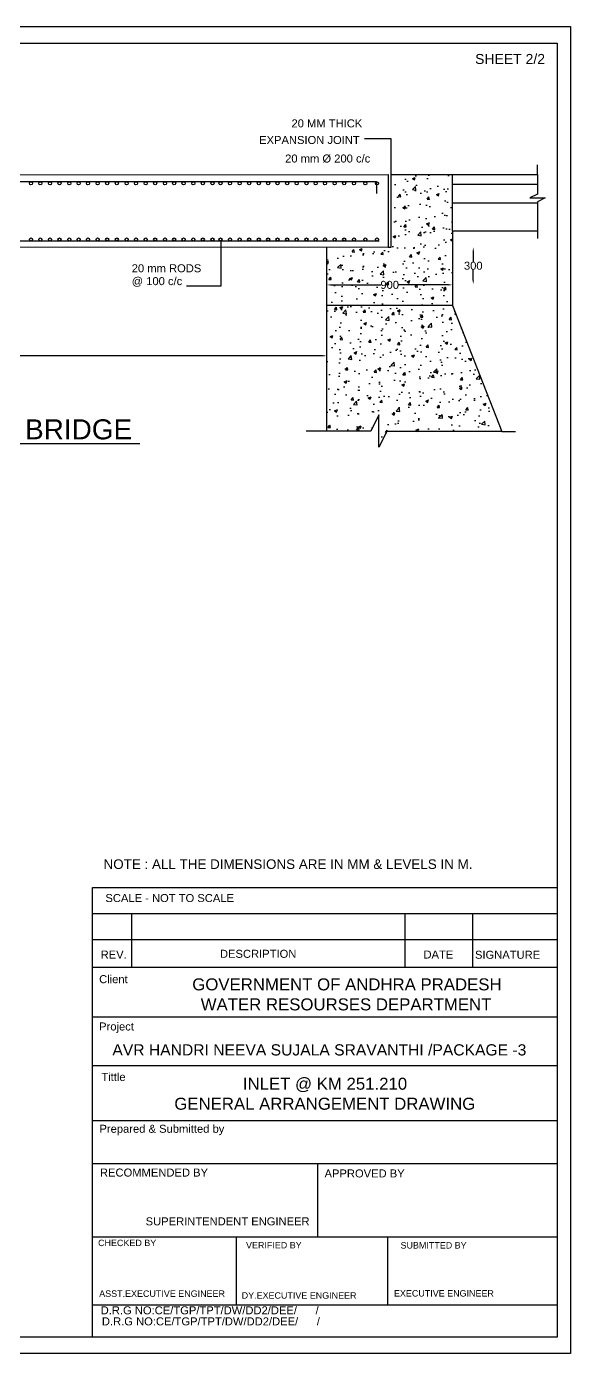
# Model space of a CAD drawing. Header units: inches. Extents: x 38368 to 43665, y -87 to 3229.
# Drawn here: x 42306 to 43665, y -87 to 3229 of the extents above; entities that cross this region are included whole.
import ezdxf

# ---------------------------------------------------------------- set-up
doc = ezdxf.new("R2010")
doc.units = ezdxf.units.IN
doc.header["$MEASUREMENT"] = 0
doc.layers.add('DIMENSIONS', color=255, linetype='Continuous')
doc.layers.add('TEXT', color=1, linetype='Continuous')
doc.styles.get("Standard").update_dxf_attribs({"font": 'arial.ttf', "height": 20})
doc.dimstyles.get("Standard").update_dxf_attribs({"dimtxt": 20, "dimasz": 10, "dimexe": 0.18, "dimexo": 0.0625, "dimgap": 0.09, "dimtad": 0, "dimtih": 1, "dimtoh": 1, "dimdec": 4, "dimzin": 0, "dimdsep": 46, "dimtxsty": 'Standard', "dimcen": 0.09, "dimse1": 1, "dimse2": 1, "dimadec": 0, "dimazin": 0, "dimtfac": 1, "dimtdec": 4, "dimtofl": 0, "dimtmove": 0, "dimatfit": 3, "dimfxl": 1, "dimtolj": 1, "dimtzin": 0, "dimarcsym": 0})

# ---------------------------------------------------------------- blocks, each defined once
blk = doc.blocks.new('*D21')
at = {"layer": 'Defpoints', "color": 0, "transparency": 16777216}
for p in [(43217, 2677.4), (43217, 2584.8), (43422.5, 2584.8)]:
    blk.add_point(p, dxfattribs=at)
at = {"layer": 'DIMENSIONS', "color": 0, "lineweight": -2, "transparency": 16777216}
for p, q in [((43422.5, 2667.4), (43422.5, 2641.5)), ((43422.5, 2594.8), (43422.5, 2620.8))]:
    blk.add_line(p, q, dxfattribs=at)
at = {"layer": 'DIMENSIONS', "color": 0, "transparency": 16777216}
for points in [[(43420.8, 2667.4), (43424.1, 2667.4), (43422.5, 2677.4)], [(43420.8, 2594.8), (43424.1, 2594.8), (43422.5, 2584.8)]]:
    blk.add_solid(points, dxfattribs=at)
at = {"layer": 'DIMENSIONS', "color": 0, "transparency": 16777216, "insert": (43422.5, 2631.1), "char_height": 20, "attachment_point": 5}
blk.add_mtext('\\A1;300', dxfattribs=at)
blk = doc.blocks.new('*D22')
at = {"layer": 'Defpoints', "color": 0, "transparency": 16777216}
for p in [(43370.9, 2591), (43056.4, 2583.8), (43370.9, 2583.3)]:
    blk.add_point(p, dxfattribs=at)
at = {"layer": 'DIMENSIONS', "color": 0, "lineweight": -2, "transparency": 16777216}
for p, q in [((43066.4, 2583.3), (43191.5, 2583.3)), ((43360.9, 2583.3), (43235.8, 2583.3))]:
    blk.add_line(p, q, dxfattribs=at)
at = {"layer": 'DIMENSIONS', "color": 0, "transparency": 16777216}
for points in [[(43066.4, 2585), (43066.4, 2581.6), (43056.4, 2583.3)], [(43360.9, 2585), (43360.9, 2581.6), (43370.9, 2583.3)]]:
    blk.add_solid(points, dxfattribs=at)
at = {"layer": 'DIMENSIONS', "color": 0, "transparency": 16777216, "insert": (43213.6, 2583.3), "char_height": 20, "attachment_point": 5}
blk.add_mtext('\\A1;900', dxfattribs=at)
blk = doc.blocks.new('*D23')
at = {"layer": 'Defpoints', "color": 0, "transparency": 16777216}
for p in [(40875.5, 2406.2), (43056.4, 2406.2), (43056.4, 2406.2)]:
    blk.add_point(p, dxfattribs=at)
at = {"layer": 'DIMENSIONS', "color": 0, "lineweight": -2, "transparency": 16777216}
for p, q in [((40885.5, 2406.2), (41936.1, 2406.2)), ((43046.4, 2406.2), (41995.8, 2406.2))]:
    blk.add_line(p, q, dxfattribs=at)
at = {"layer": 'DIMENSIONS', "color": 0, "transparency": 16777216}
for points in [[(40885.5, 2407.9), (40885.5, 2404.5), (40875.5, 2406.2)], [(43046.4, 2407.9), (43046.4, 2404.5), (43056.4, 2406.2)]]:
    blk.add_solid(points, dxfattribs=at)
at = {"layer": 'DIMENSIONS', "color": 0, "transparency": 16777216, "insert": (41965.9, 2406.2), "char_height": 20, "attachment_point": 5}
blk.add_mtext('\\A1;7600', dxfattribs=at)

msp = doc.modelspace()

# ---------------------------------------------------------------- hatches: boundary and pattern name
at = {"layer": 'DIMENSIONS'}
h = msp.add_hatch(dxfattribs=at)
h.set_pattern_fill('AR-CONC', color=0, scale=10, style=0)
h.set_pattern_definition([(50, (0, 0), (71.72602, -6.27521), [7.5, -82.5]), (355, (0, 0), (-13.87513, 75.21921), [6, -66]), (100.4514, (5.98, -0.52), (57.85094, 68.94395), [6.37402, -70.11421]), (46.1842, (0, 20), (106.7241, -16.5519), [11.25, -123.75]), (96.6356, (8.89, 18.62), (93.46627, 97.41179), [9.56103, -105.1713]), (351.1842, (0, 20), (93.4662, 97.41186), [9, -99]), (21, (10, 15), (59.690705, -40.26189), [7.5, -82.5]), (326, (10, 15), (24.33153, 72.515), [6, -66]), (71.4514, (14.974, 11.645), (84.02226, 32.25305), [6.37402, -70.11421]), (37.5, (0, 0), (1.215986, 33.289385), [0, -65.2, 0, -67, 0, -66.25]), (7.5, (0, 0), (26.306954, 39.44117), [0, -38.2, 0, -63.7, 0, -25.25]), (327.5, (-22.3, 0), (53.382244, -2.255487), [0, -25, 0, -78, 0, -103.5]), (317.5, (-32.3, 0), (58.318617, 10.0105), [0, -32.5, 0, -51.8, 0, -73.5])])
h.paths.add_polyline_path([(43370.87364, 2717.85231), (43370.87364, 2858.76282), (43217.02481, 2858.76282), (43217.02481, 2677.44797), (43210.06799, 2677.44797), (43056.36147, 2677.37262), (43056.36147, 2532.2572), (43370.87364, 2532.2572)])
h.paths.add_polyline_path([(43370.87364, 2532.2572), (43056.36147, 2532.2572), (43056.36147, 2217.65319), (43166.74541, 2217.65319), (43186.76269, 2258.29104), (43186.76269, 2178.27348), (43206.40228, 2216.89587), (43493.54142, 2216.89587)])
h.paths.add_polyline_path([(43186.55753, 2598.52023), (43240.67758, 2598.52023), (43240.67758, 2568.09731), (43186.55753, 2568.09731)], flags=24)

# ---------------------------------------------------------------- linework, layer by layer
at = {"color": 0}
for points in [[(40718.39423, 2857.30952), (43210.06799, 2858.75878), (43210.06799, 2677.44797), (43217.02481, 2677.44797), (43217.02481, 2858.76282), (43582.79823, 2858.76282), (43582.79823, 2883.51839)], [(43583.03905, 2717.85231), (43370.87364, 2717.85231), (43370.87364, 2858.76282)], [(43582.79823, 2858.76282), (43582.79823, 2810.29865), (43564.31388, 2800.83929), (43602.07497, 2800.83929), (43583.03905, 2791.06275), (43583.03905, 2699.27792)], [(40760.89931, 2810.50948), (40760.89931, 2841.4857), (43180.6037, 2841.4857), (43180.6037, 2811.58673)], [(43582.79823, 2834.53074), (43370.87364, 2834.53074)], [(43583.03905, 2787.63382), (43370.87364, 2787.63382)], [(43187.40455, 2692.44334), (40754.07828, 2692.44334)], [(43370.87364, 2717.85231), (43370.87364, 2532.2572), (43493.54142, 2216.89587), (43528.04212, 2216.89587)], [(43210.06799, 2677.44797), (40875.49876, 2676.30351)], [(43056.36147, 2217.65319), (43056.36147, 2678.00122)], [(43370.87364, 2532.2572), (43056.36147, 2532.2572)], [(43493.54142, 2216.89587), (43206.40228, 2216.89587), (43186.76269, 2178.27348), (43186.76269, 2258.29104), (43166.74541, 2217.65319), (43004.52441, 2217.65319)]]:
    msp.add_lwpolyline(points, dxfattribs=at)
for centre in [(42317.24495, 2837.10542), (42340.58563, 2837.10542), (42364.83718, 2837.10542), (42388.63326, 2837.10542), (42412.95728, 2837.10542), (42436.19577, 2837.10542), (42459.53645, 2837.10542), (42483.788, 2837.10542), (42507.58408, 2837.10542), (42531.9081, 2837.10542), (42556.24301, 2837.10542), (42579.5837, 2837.10542), (42603.83525, 2837.10542), (42627.63133, 2837.10542), (42651.95535, 2837.10542), (42675.19383, 2837.10542), (42698.53452, 2837.10542), (42722.78606, 2837.10542), (42746.58215, 2837.10542), (42770.90616, 2837.10542), (42790.99757, 2837.10542), (42814.33825, 2837.10542), (42838.5898, 2837.10542), (42862.38588, 2837.10542), (42886.7099, 2837.10542), (42909.94838, 2837.10542), (42933.28907, 2837.10542), (42957.54062, 2837.10542), (42981.3367, 2837.10542), (43005.66071, 2837.10542), (43028.54486, 2837.10542), (43051.88555, 2837.10542), (43076.1371, 2837.10542), (43099.93318, 2837.10542), (43124.2572, 2837.10542), (43152.62698, 2837.10542), (43181.72089, 2837.10542), (42317.24495, 2696.70792), (42340.58563, 2696.70792), (42364.83718, 2696.70792), (42388.63326, 2696.70792), (42412.95728, 2696.70792), (42436.19577, 2696.70792), (42459.53645, 2696.70792), (42483.788, 2696.70792), (42507.58408, 2696.70792), (42531.9081, 2696.70792), (42556.24301, 2696.70792), (42579.5837, 2696.70792), (42603.83525, 2696.70792), (42627.63133, 2696.70792), (42651.95535, 2696.70792), (42675.19383, 2696.70792), (42698.53452, 2696.70792), (42722.78606, 2696.70792), (42746.58215, 2696.70792), (42770.90616, 2696.70792), (42790.99757, 2696.70792), (42814.33825, 2696.70792), (42838.5898, 2696.70792), (42862.38588, 2696.70792), (42886.7099, 2696.70792), (42909.94838, 2696.70792), (42933.28907, 2696.70792), (42957.54062, 2696.70792), (42981.3367, 2696.70792), (43005.66071, 2696.70792), (43028.54486, 2696.70792), (43051.88555, 2696.70792), (43076.1371, 2696.70792), (43099.93318, 2696.70792), (43124.2572, 2696.70792), (43152.62698, 2696.70792), (43181.72089, 2696.70792)]:
    msp.add_circle(centre, 3.91193, dxfattribs=at)
at = {"layer": 'DIMENSIONS', "color": 0}
for points in [[(43665.44589, -86.50271), (38367.69914, -86.50271), (38367.69914, 3228.8511), (43665.44589, 3228.8511)], [(43632.00297, -46.1453), (38408.16813, -46.1453), (38408.16813, 3187.42092), (43632.00297, 3187.42092)], [(42470.73405, 1078.12223), (43632.00297, 1078.12223), (43632.00297, -46.1453), (42470.73405, -46.1453)]]:
    msp.add_lwpolyline(points, close=True, dxfattribs=at)
for points in [[(42470.73405, 1012.82441), (43632.00297, 1012.82441)], [(42568.41961, 1012.82441), (42568.41961, 878.75184)], [(43251.86386, 1012.82441), (43251.86386, 878.75184)], [(43421.04539, 878.75184), (43421.04539, 1012.82441)], [(42470.73405, 947.86141), (43632.00297, 947.86141)], [(42470.73405, 878.75184), (43632.00297, 878.75184)], [(42470.73405, 754.35461), (43632.00297, 754.35461)], [(42470.73405, 632.72176), (43632.00297, 632.72176)], [(42470.73405, 495.88481), (43632.00297, 495.88481)], [(42470.73405, 388.49523), (43632.00297, 388.49523)], [(43033.65478, 388.49523), (43033.65478, 204.66377)], [(42470.73405, 204.66377), (43632.00297, 204.66377)], [(42830.27899, 204.66377), (42830.27899, 34.65422)], [(43209.3604, 34.65422), (43209.3604, 204.66377)], [(42470.73405, 34.65422), (43632.00297, 34.65422)]]:
    msp.add_lwpolyline(points, dxfattribs=at)

# ---------------------------------------------------------------- texts
at = {"layer": 'TEXT', "color": 0}
for s, height, p in [('SHEET 2/2', 25, (43427.16917, 3135.34337)), ('20 MM THICK', 20, (42968.2674, 2976.90768)), ('EXPANSION JOINT', 20, (42887.34519, 2935.44862)), ('20 mm Ø 200 c/c', 20, (42952.41369, 2889.08393)), ('20 mm RODS', 20, (42569.05207, 2614.85714)), ('@ 100 c/c', 20, (42569.05207, 2582.7289)), ('%%ULONGITUDINAL SECTION OF BRIDGE ', 50, (41320.64457, 2197.44156)), ('NOTE : ALL THE DIMENSIONS ARE IN MM & LEVELS IN M.', 24, (42498.55074, 1124.05422)), ('SCALE - NOT TO SCALE ', 20, (42503.238, 1041.36856)), ('REV.', 20, (42491.36, 900.1005)), ('DESCRIPTION ', 20, (42789.50181, 902.0558)), ('DATE', 20, (43298.11216, 900.25412)), ('SIGNATURE', 20, (43426.82969, 899.68003)), ('Client ', 20, (42487.54022, 838.68288)), ('Project ', 20, (42487.54022, 720.48195)), ('AVR HANDRI NEEVA SUJALA SRAVANTHI /PACKAGE -3', 28, (42520.63901, 658.02154)), ('Tittle ', 20, (42493.0609, 594.41742)), ('Prepared & Submitted by ', 20, (42488.31841, 464.88845)), ('RECOMMENDED BY ', 20, (42489.60692, 355.46949)), ('APPROVED BY ', 20, (43050.85611, 353.28843)), ('SUPERINTENDENT ENGINEER ', 20, (42603.74359, 233.57123)), ('CHECKED BY ', 16, (42484.95049, 181.7131)), ('VERIFIED BY ', 16, (42854.59493, 175.99257)), ('SUBMITTED BY ', 16, (43240.81949, 175.64961)), ('ASST.EXECUTIVE ENGINEER', 16, (42487.79963, 54.96083)), ('DY.EXECUTIVE ENGINEER', 16, (42843.84859, 50.41839)), ('EXECUTIVE ENGINEER', 16, (43224.38463, 55.71857)), ('D.R.G NO:CE/TGP/TPT/DW/DD2/DEE/      /', 20, (42491.42472, 11.28049)), ('D.R.G NO:CE/TGP/TPT/DW/DD2/DEE/      /', 20, (42494.46417, -16.34636))]:
    msp.add_text(s, height=height, dxfattribs=at).set_placement(p)
at = {"layer": 'TEXT', "color": 0, "char_height": 30, "attachment_point": 1}
for s, insert, width in [('\\pi44.277;GOVERNMENT OF ANDHRA PRADESH  \\P\\pi65.437;WATER RESOURSES DEPARTMENT ', (42676.01117, 850.70622), 856.0307045), ('\\pi229.62;INLET @ KM 251.210 \\P\\pi58.332;GENERAL ARRANGEMENT DRAWING ', (42617.1079, 602.47646), 863.9422731)]:
    msp.add_mtext(s, dxfattribs=dict(at, insert=insert, width=width))

# ---------------------------------------------------------------- dimensions: what is measured, and where the dimension line sits
at = {"layer": 'DIMENSIONS', "color": 0}
dim = msp.add_linear_dim(base=(43422.46116, 2584.84151), p1=(43217.02481, 2677.44797), p2=(43217.02481, 2584.84151), angle=90, text='300', dimstyle='Standard', dxfattribs=at)
dim.commit()
dim.dimension.update_dxf_attribs({"geometry": '*D21', "text_midpoint": (43422.46116, 2631.14474)})
for base, p1, p2, text, picture, middle in [((43370.87364, 2583.30877), (43056.36147, 2583.81969), (43370.87364, 2590.97244), '900', '*D22', (43213.61756, 2583.30877)), ((43056.36147, 2406.19235), (40875.49876, 2406.19235), (43056.36147, 2406.19235), '7600', '*D23', (41965.93011, 2406.19235))]:
    dim = msp.add_linear_dim(base=base, p1=p1, p2=p2, text=text, dimstyle='Standard', dxfattribs=at)
    dim.commit()
    dim.dimension.update_dxf_attribs({"geometry": picture, "text_midpoint": middle})

# ---------------------------------------------------------------- leaders
for points in [[(43217.02481, 2845.45675), (43217.02481, 2947.95704), (43150.54398, 2947.95704)], [(42791.68584, 2692.85701), (42791.68584, 2580.25685), (42706.02218, 2580.25685)]]:
    msp.add_leader(points, dimstyle='Standard', override={"dimgap": 0.09, "dimtad": 0}, dxfattribs=at)

doc.saveas('drawing.dxf')
